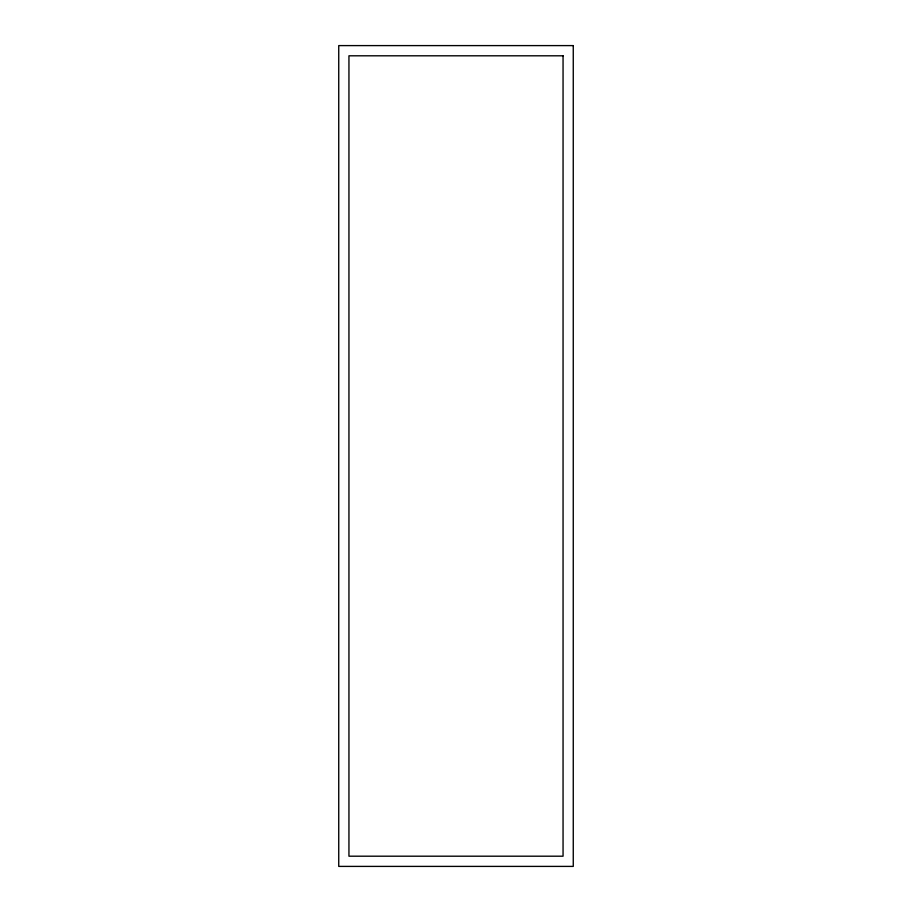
<?xml version="1.0" encoding="UTF-8"?>
<svg xmlns="http://www.w3.org/2000/svg" width="912" height="912" viewBox="0 0 912 912"><rect width="100%" height="100%" fill="white"/><g stroke="black" fill="none" stroke-linecap="round" stroke-linejoin="round"><path stroke-width="1.37" d="M573.26 45.6L338.74 45.6L338.74 866.4L573.26 866.4L573.26 45.6M563.057 55.803L348.943 55.803L348.943 856.197L563.057 856.197L563.057 55.803"/></g></svg>
